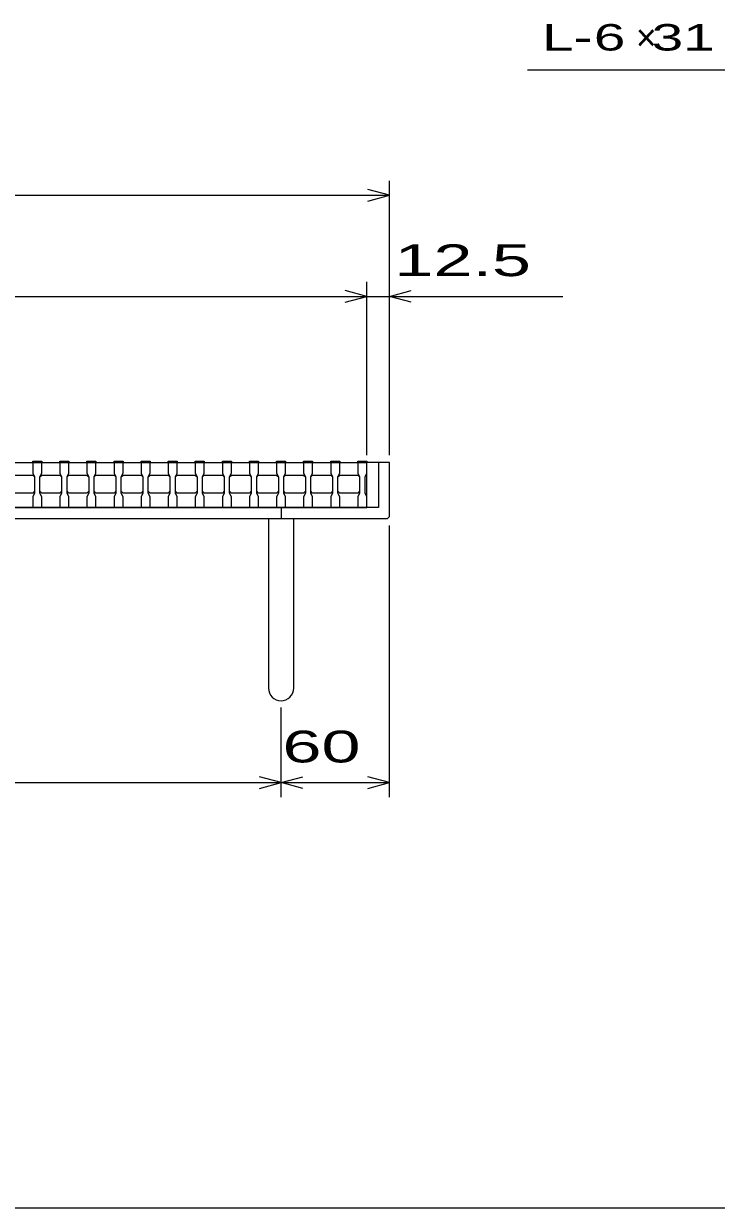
# Model space of a CAD drawing. Units: millimetres, scale not verified. Extents: x -1456 to 1385, y -1026 to 843.
# Drawn here: x -655 to -271, y -917 to -261 of the extents above; entities that cross this region are included whole.
import ezdxf
from ezdxf.enums import TextEntityAlignment as Align

# ---------------------------------------------------------------- set-up
doc = ezdxf.new("R2010")
doc.units = ezdxf.units.MM
doc.header["$LTSCALE"] = 8
for name, color, linetype, lineweight in [('0_2', 150, 'Continuous', 25), ('16', 3, 'Continuous', 25), ('19', 6, 'Continuous', 25), ('22', 4, 'Continuous', 25)]:
    doc.layers.add(name, color=color, linetype=linetype, lineweight=lineweight)
doc.styles.add('ベクトル', font='')
doc.styles.get('ベクトル').set_extended_font_data('ベクトル')

msp = doc.modelspace()

# ---------------------------------------------------------------- linework, layer by layer
at = {"layer": '0_2'}
msp.add_line((1384.8, -917.2), (-1383.2, -917.2), dxfattribs=at)
at = {"layer": '16'}
for p, q in [((-1010, -504), (-465, -504)), ((-650, -504), (-650, -503.3)), ((-650, -503.3), (-645, -503.3)), ((-650, -504), (-650, -510)), ((-645, -504), (-650, -504)), ((-645, -503.3), (-645, -504)), ((-645, -510), (-645, -504)), ((-635, -504), (-635, -503.3)), ((-635, -503.3), (-630, -503.3)), ((-635, -504), (-635, -510)), ((-630, -504), (-635, -504)), ((-630, -503.3), (-630, -504)), ((-630, -510), (-630, -504)), ((-620, -504), (-620, -503.3)), ((-620, -503.3), (-615, -503.3)), ((-620, -504), (-620, -510)), ((-615, -504), (-620, -504)), ((-615, -503.3), (-615, -504)), ((-615, -510), (-615, -504)), ((-605, -504), (-605, -503.3)), ((-605, -503.3), (-600, -503.3)), ((-605, -504), (-605, -510)), ((-600, -504), (-605, -504)), ((-600, -503.3), (-600, -504)), ((-600, -510), (-600, -504)), ((-590, -504), (-590, -503.3)), ((-590, -503.3), (-585, -503.3)), ((-590, -504), (-590, -510)), ((-585, -504), (-590, -504)), ((-585, -503.3), (-585, -504)), ((-585, -510), (-585, -504)), ((-575, -504), (-575, -503.3)), ((-575, -503.3), (-570, -503.3)), ((-575, -504), (-575, -510)), ((-570, -504), (-575, -504)), ((-570, -503.3), (-570, -504)), ((-570, -510), (-570, -504)), ((-560, -504), (-560, -503.3)), ((-560, -503.3), (-555, -503.3)), ((-560, -504), (-560, -510)), ((-555, -504), (-560, -504)), ((-555, -503.3), (-555, -504)), ((-555, -510), (-555, -504)), ((-545, -504), (-545, -503.3)), ((-545, -503.3), (-540, -503.3)), ((-545, -504), (-545, -510)), ((-540, -504), (-545, -504)), ((-540, -503.3), (-540, -504)), ((-540, -510), (-540, -504)), ((-530, -504), (-530, -503.3)), ((-530, -503.3), (-525, -503.3)), ((-530, -504), (-530, -510)), ((-525, -504), (-530, -504)), ((-525, -503.3), (-525, -504)), ((-525, -510), (-525, -504)), ((-515, -504), (-515, -503.3)), ((-515, -503.3), (-510, -503.3)), ((-515, -504), (-515, -510)), ((-510, -504), (-515, -504)), ((-510, -503.3), (-510, -504)), ((-510, -510), (-510, -504)), ((-500, -504), (-500, -503.3)), ((-500, -503.3), (-495, -503.3)), ((-500, -504), (-500, -510)), ((-495, -504), (-500, -504)), ((-495, -503.3), (-495, -504)), ((-495, -510), (-495, -504)), ((-485, -504), (-485, -503.3)), ((-485, -503.3), (-480, -503.3)), ((-485, -504), (-485, -510)), ((-480, -504), (-485, -504)), ((-480, -503.3), (-480, -504)), ((-480, -510), (-480, -504)), ((-470, -504), (-470, -503.3)), ((-470, -503.3), (-465, -503.3)), ((-470, -504), (-470, -510)), ((-465, -504), (-470, -504)), ((-465, -503.3), (-465, -504)), ((-465, -510), (-465, -504)), ((-465, -529), (-465, -504)), ((-660, -511), (-650, -511)), ((-650, -510), (-649, -512)), ((-650, -511), (-649, -512)), ((-646, -512), (-645, -510)), ((-646, -512), (-645, -511)), ((-645, -511), (-635, -511)), ((-635, -510), (-634, -512)), ((-635, -511), (-634, -512)), ((-631, -512), (-630, -510)), ((-631, -512), (-630, -511)), ((-630, -511), (-620, -511)), ((-620, -510), (-619, -512)), ((-620, -511), (-619, -512)), ((-616, -512), (-615, -510)), ((-616, -512), (-615, -511)), ((-615, -511), (-605, -511)), ((-605, -510), (-604, -512)), ((-605, -511), (-604, -512)), ((-601, -512), (-600, -510)), ((-601, -512), (-600, -511)), ((-600, -511), (-590, -511)), ((-590, -510), (-589, -512)), ((-590, -511), (-589, -512)), ((-586, -512), (-585, -510)), ((-586, -512), (-585, -511)), ((-585, -511), (-575, -511)), ((-575, -510), (-574, -512)), ((-575, -511), (-574, -512)), ((-571, -512), (-570, -510)), ((-571, -512), (-570, -511)), ((-570, -511), (-560, -511)), ((-560, -510), (-559, -512)), ((-560, -511), (-559, -512)), ((-556, -512), (-555, -510)), ((-556, -512), (-555, -511)), ((-555, -511), (-545, -511)), ((-545, -510), (-544, -512)), ((-545, -511), (-544, -512)), ((-541, -512), (-540, -510)), ((-541, -512), (-540, -511)), ((-540, -511), (-530, -511)), ((-530, -510), (-529, -512)), ((-530, -511), (-529, -512)), ((-526, -512), (-525, -510)), ((-526, -512), (-525, -511)), ((-525, -511), (-515, -511)), ((-515, -510), (-514, -512)), ((-515, -511), (-514, -512)), ((-511, -512), (-510, -510)), ((-511, -512), (-510, -511)), ((-510, -511), (-500, -511)), ((-500, -510), (-499, -512)), ((-500, -511), (-499, -512)), ((-496, -512), (-495, -510)), ((-496, -512), (-495, -511)), ((-495, -511), (-485, -511)), ((-485, -510), (-484, -512)), ((-485, -511), (-484, -512)), ((-481, -512), (-480, -510)), ((-481, -512), (-480, -511)), ((-480, -511), (-470, -511)), ((-470, -510), (-469, -512)), ((-470, -511), (-469, -512)), ((-466, -512), (-465, -510)), ((-649, -512), (-649, -521)), ((-646, -521), (-646, -512)), ((-634, -512), (-634, -521)), ((-631, -521), (-631, -512)), ((-619, -512), (-619, -521)), ((-616, -521), (-616, -512)), ((-604, -512), (-604, -521)), ((-601, -521), (-601, -512)), ((-589, -512), (-589, -521)), ((-586, -521), (-586, -512)), ((-574, -512), (-574, -521)), ((-571, -521), (-571, -512)), ((-559, -512), (-559, -521)), ((-556, -521), (-556, -512)), ((-544, -512), (-544, -521)), ((-541, -521), (-541, -512)), ((-529, -512), (-529, -521)), ((-526, -521), (-526, -512)), ((-514, -512), (-514, -521)), ((-511, -521), (-511, -512)), ((-499, -512), (-499, -521)), ((-496, -521), (-496, -512)), ((-484, -512), (-484, -521)), ((-481, -521), (-481, -512)), ((-469, -512), (-469, -521)), ((-466, -521), (-466, -512)), ((-650, -521), (-660, -521)), ((-649, -520), (-650, -521)), ((-649, -521), (-650, -523)), ((-650, -523), (-650, -529)), ((-645, -521), (-646, -520)), ((-645, -523), (-646, -521)), ((-635, -521), (-645, -521)), ((-645, -529), (-645, -523)), ((-634, -520), (-635, -521)), ((-634, -521), (-635, -523)), ((-635, -523), (-635, -529)), ((-630, -521), (-631, -520)), ((-630, -523), (-631, -521)), ((-620, -521), (-630, -521)), ((-630, -529), (-630, -523)), ((-619, -520), (-620, -521)), ((-619, -521), (-620, -523)), ((-620, -523), (-620, -529)), ((-615, -521), (-616, -520)), ((-615, -523), (-616, -521)), ((-605, -521), (-615, -521)), ((-615, -529), (-615, -523)), ((-604, -520), (-605, -521)), ((-604, -521), (-605, -523)), ((-605, -523), (-605, -529)), ((-600, -521), (-601, -520)), ((-600, -523), (-601, -521)), ((-590, -521), (-600, -521)), ((-600, -529), (-600, -523)), ((-589, -520), (-590, -521)), ((-589, -521), (-590, -523)), ((-590, -523), (-590, -529)), ((-585, -521), (-586, -520)), ((-585, -523), (-586, -521)), ((-575, -521), (-585, -521)), ((-585, -529), (-585, -523)), ((-574, -520), (-575, -521)), ((-574, -521), (-575, -523)), ((-575, -523), (-575, -529)), ((-570, -521), (-571, -520)), ((-570, -523), (-571, -521)), ((-560, -521), (-570, -521)), ((-570, -529), (-570, -523)), ((-559, -520), (-560, -521)), ((-559, -521), (-560, -523)), ((-560, -523), (-560, -529)), ((-555, -521), (-556, -520)), ((-555, -523), (-556, -521)), ((-545, -521), (-555, -521)), ((-555, -529), (-555, -523)), ((-544, -520), (-545, -521)), ((-544, -521), (-545, -523)), ((-545, -523), (-545, -529)), ((-540, -521), (-541, -520)), ((-540, -523), (-541, -521)), ((-530, -521), (-540, -521)), ((-540, -529), (-540, -523)), ((-529, -520), (-530, -521)), ((-529, -521), (-530, -523)), ((-530, -523), (-530, -529)), ((-525, -521), (-526, -520)), ((-525, -523), (-526, -521)), ((-515, -521), (-525, -521)), ((-525, -529), (-525, -523)), ((-514, -520), (-515, -521)), ((-514, -521), (-515, -523)), ((-515, -523), (-515, -529)), ((-510, -521), (-511, -520)), ((-510, -523), (-511, -521)), ((-500, -521), (-510, -521)), ((-510, -529), (-510, -523)), ((-499, -520), (-500, -521)), ((-499, -521), (-500, -523)), ((-500, -523), (-500, -529)), ((-495, -521), (-496, -520)), ((-495, -523), (-496, -521)), ((-485, -521), (-495, -521)), ((-495, -529), (-495, -523)), ((-484, -520), (-485, -521)), ((-484, -521), (-485, -523)), ((-485, -523), (-485, -529)), ((-480, -521), (-481, -520)), ((-480, -523), (-481, -521)), ((-470, -521), (-480, -521)), ((-480, -529), (-480, -523)), ((-469, -520), (-470, -521)), ((-469, -521), (-470, -523)), ((-470, -523), (-470, -529)), ((-465, -523), (-466, -521)), ((-465, -529), (-465, -523)), ((-1010, -529), (-465, -529)), ((-650, -529), (-645, -529)), ((-635, -529), (-630, -529)), ((-620, -529), (-615, -529)), ((-605, -529), (-600, -529)), ((-590, -529), (-585, -529)), ((-575, -529), (-570, -529)), ((-560, -529), (-555, -529)), ((-545, -529), (-540, -529)), ((-530, -529), (-525, -529)), ((-515, -529), (-510, -529)), ((-500, -529), (-495, -529)), ((-485, -529), (-480, -529)), ((-470, -529), (-465, -529))]:
    msp.add_line(p, q, dxfattribs=at)
at = {"layer": '19'}
for p, q in [((-452.5, -504), (-465, -504)), ((-458.5, -504), (-458.5, -529)), ((-452.5, -534), (-452.5, -504)), ((-458.5, -529), (-1016.5, -529)), ((-512.5, -529), (-512.5, -535)), ((-1021.5, -535), (-453.5, -535)), ((-519.5, -535), (-519.5, -629)), ((-505.5, -629), (-505.5, -535)), ((-453.5, -535), (-452.5, -534))]:
    msp.add_line(p, q, dxfattribs=at)
msp.add_arc((-512.5, -629), 7, 180, 0, dxfattribs=at)
at = {"layer": '22'}
for p, q in [((-376, -286.5), (-216, -286.5)), ((-452.5, -356), (-464.5, -352.8)), ((-452.5, -500), (-452.5, -348)), ((-1022.5, -356), (-452.5, -356)), ((-464.5, -359.2), (-452.5, -356)), ((-465, -500), (-465, -404)), ((-452.5, -500), (-452.5, -404)), ((-1010, -412), (-465, -412)), ((-465, -412), (-477, -408.8)), ((-477, -415.2), (-465, -412)), ((-465, -412), (-452.5, -412)), ((-452.5, -412), (-440.5, -408.8)), ((-440.5, -415.2), (-452.5, -412)), ((-452.5, -412), (-356.5, -412)), ((-452.5, -689.4), (-452.5, -539)), ((-512.5, -689.4), (-512.5, -639.8)), ((-962.5, -681.4), (-512.5, -681.4)), ((-512.5, -681.4), (-524.5, -678.2)), ((-524.5, -684.6), (-512.5, -681.4)), ((-512.5, -681.4), (-500.5, -678.2)), ((-500.5, -684.6), (-512.5, -681.4)), ((-512.5, -681.4), (-452.5, -681.4)), ((-452.5, -681.4), (-464.5, -678.2)), ((-464.5, -684.6), (-452.5, -681.4))]:
    msp.add_line(p, q, dxfattribs=at)

# ---------------------------------------------------------------- texts
at = {"layer": '22', "color": 2, "style": 'ベクトル'}
for s, height, width, p in [('L-', 14.66, 1.6, (-368, -268.5)), (' 6 ', 14.66, 1.6, (-348, -268.5)), (' 31 ', 14.66, 1.6, (-316, -268.5)), (' 12.5 ', 17.6, 1.65, (-460.5, -392)), (' 60 ', 17.6, 1.65, (-522.5, -661.4))]:
    msp.add_text(s, height=height, dxfattribs=dict(at, width=width)).set_placement(p, align=Align.MIDDLE_LEFT)
msp.add_text('×', height=14.66, dxfattribs=at).set_placement((-316, -268.5), align=Align.MIDDLE_LEFT)

doc.saveas('drawing.dxf')
